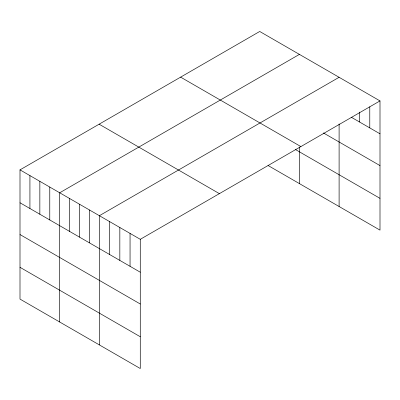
<?xml version="1.0" encoding="UTF-8"?>
<svg xmlns="http://www.w3.org/2000/svg" width="400" height="400" viewBox="0 0 400 400"><rect width="100%" height="100%" fill="white"/><g stroke="black" fill="none" stroke-linecap="round" stroke-linejoin="round"><path stroke-width="0.6" d="M380 100.91L140.28 239.31L140.28 368.53L20 299.09L20 169.87L259.72 31.47L380 100.91L380 230.13L268.08 165.51M299.415 54.385L59.69 192.785L59.69 322.005M339.105 77.3L99.385 215.7L99.385 344.92M351.48 117.345L380 133.81M323.435 132.94L380 165.595M180.615 77.14L300.89 146.585M295.235 149.405L380 198.345M99.11 124.195L219.385 193.64M20 169.87L140.28 239.31M20 202.77L140.28 272.21M20 234.555L140.28 304M20 267.305L140.28 336.745M369.775 106.8L369.775 127.91M359.555 112.075L359.555 122.005M339.105 123.91L339.105 206.52M299.415 146.965L299.415 183.605M130.055 233.41L130.055 266.31M119.83 227.505L119.83 260.405M109.605 221.605L109.605 254.505M89.46 209.975L89.46 242.875M79.54 204.245L79.54 237.145M69.615 198.515L69.615 231.415M49.77 187.055L49.77 219.955M39.845 181.33L39.845 214.23M29.925 175.6L29.925 208.5"/></g></svg>
